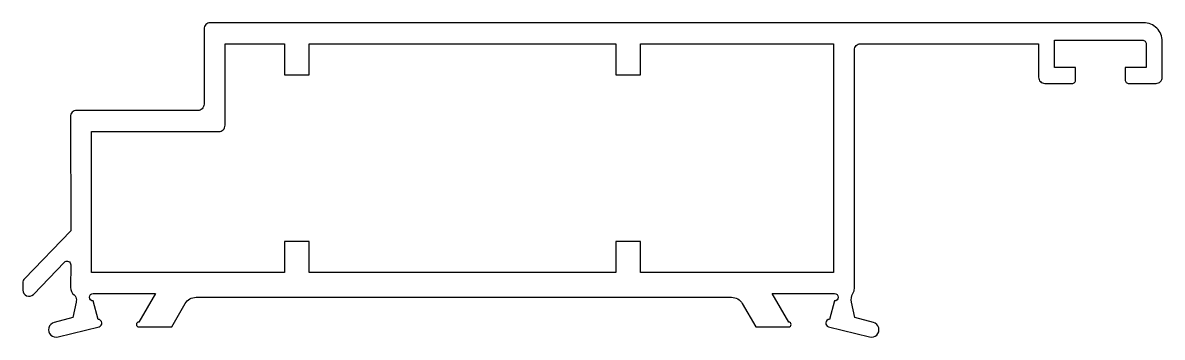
# Model space of a CAD drawing. Extents: x 329.3 to 421.5, y 203.4 to 228.8.
import ezdxf

# ---------------------------------------------------------------- set-up
doc = ezdxf.new("R2010")
doc.units = 0
doc.layers.get('0').update_dxf_attribs({"linetype": 'CONTINUOUS'})
doc.layers.add('ERCAN', color=220, linetype='CONTINUOUS')

msp = doc.modelspace()

# ---------------------------------------------------------------- linework, layer by layer
msp.add_lwpolyline([(377.266, 211.087), (377.266, 208.587), (352.466, 208.587), (352.466, 211.087), (350.466, 211.087), (350.466, 208.587), (334.869, 208.587), (334.869, 219.987), (345.166, 219.987, 0.414214), (345.666, 220.487), (345.666, 227.074), (350.466, 227.074), (350.466, 224.574), (352.466, 224.574), (352.466, 227.074), (377.266, 227.074), (377.266, 224.574), (379.266, 224.574), (379.266, 227.074), (394.866, 227.074), (394.866, 208.587), (379.266, 208.587), (379.266, 211.087)], format="xyb", close=True)
at = {"layer": 'ERCAN', "color": 7}
msp.add_lwpolyline([(412.766, 225.174), (412.766, 227.374), (419.866, 227.374, -0.414214), (420.166, 227.074), (420.166, 225.174), (418.466, 225.174), (418.466, 224.174, 0.414214), (418.766, 223.874), (420.966, 223.874, 0.414214), (421.466, 224.374), (421.466, 227.274, 0.414214), (419.966, 228.774), (344.466, 228.774, 0.414214), (343.966, 228.274), (343.966, 222.187, -0.414214), (343.466, 221.687), (333.666, 221.687, 0.414897), (333.166, 221.186), (333.187, 211.97), (329.447, 208.091, 0.194178), (329.307, 207.744), (329.307, 207.168, 0.674792), (330.167, 206.821), (332.671, 209.418, -0.674792), (333.187, 209.21), (333.169, 207.389, 0.223505), (333.459, 206.772, -0.225469), (333.64, 206.383, -0.049244), (333.619, 206.188), (333.36, 204.94), (331.85, 204.543, 1.019099), (332.162, 203.385), (335.477, 204.206, 0.888706), (335.401, 204.797), (334.995, 206.287, -1), (334.995, 206.887), (340.028, 206.887), (338.7, 204.587, 1), (338.7, 204.187), (341.356, 204.187), (342.453, 206.087, -0.267949), (343.319, 206.587), (386.635, 206.587, -0.267949), (387.501, 206.087), (388.598, 204.187), (391.254, 204.187, 1), (391.254, 204.587), (389.926, 206.887), (394.959, 206.887, -1), (394.959, 206.287), (394.553, 204.797, 0.888706), (394.477, 204.206), (397.792, 203.385, 1.019099), (398.104, 204.543), (396.594, 204.94), (396.335, 206.188, -0.187102), (396.454, 206.901, 0.134696), (396.566, 207.309), (396.566, 226.574, -0.414214), (397.066, 227.074), (411.466, 227.074), (411.466, 224.374, 0.414214), (411.966, 223.874), (414.166, 223.874, 0.414214), (414.466, 224.174), (414.466, 225.174)], format="xyb", close=True, dxfattribs=at)

doc.saveas('drawing.dxf')
